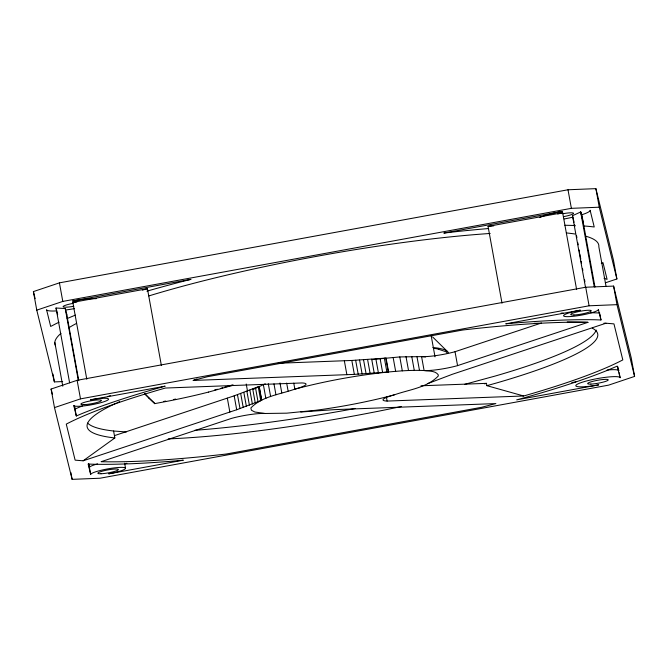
<?xml version="1.0" encoding="UTF-8"?>
<svg xmlns="http://www.w3.org/2000/svg" width="668" height="668" viewBox="0 0 668 668"><rect width="100%" height="100%" fill="white"/><g stroke="black" fill="none" stroke-linecap="round" stroke-linejoin="round"><path stroke-width="1" d="M293.77 383.165L294.855 389.135C325.6 381.01 356.979 375.291 388.601 371.976C400.399 370.865 412.256 369.972 424.105 370.54C428.756 371.325 435.277 370.498 438.291 374.848L438.216 376.067C427.036 387.757 408.925 389.636 394.229 394.88A95.307 13.594 -10.3 0 1 371.942 400.341L364.018 402.053A95.307 13.594 -10.3 0 1 315.53 410.302L286.772 413.166L264.979 413.484L254.825 412.006L251.435 410.252L250.867 407.948C262.048 396.266 280.159 394.387 294.855 389.135A24.14 3.44 -10.3 0 0 301.953 382.948L165.43 388.041L162.658 388.809A307.18 43.812 -10.3 0 0 66.274 424.113L75.125 460.143L83.116 460.803L114.854 437.957A259.476 37.007 -10.3 0 1 116.032 403.288M253.523 389.277L265.254 383.824M601.309 263.518L602.987 262.649L607.095 279.366L604.006 278.272M585.519 287.432L572.484 215.714L580.667 211.99L583.247 222.519M76.319 415.989L81.888 413.609A318.26 45.391 -10.3 0 1 156.095 388.692L165.138 386.171L90.531 399.823A17.694 2.522 -10.3 0 1 108.542 399.097A17.694 2.522 -10.3 0 1 91.741 404.733A17.694 2.522 -10.3 0 1 73.73 405.468L76.319 415.989L74.524 406.127M114.437 435.636L234.167 395.832L259.05 386.405L261.58 400.332L236.697 409.751L83.116 460.803M427.503 383.691L452.386 374.264L605.968 323.22L613.959 323.88L622.81 359.91A307.18 43.812 -10.3 0 1 526.426 395.205L523.654 395.982L387.131 401.076L386.413 397.093M277.98 363.258L351.819 360.461L385.753 358.09L388.283 372.009L354.349 374.389L193.219 380.443L197.035 378.965M539.535 217.543L543.61 215.973A27.305 3.891 -10.3 0 1 562.331 211.389L443.836 233.074L457.471 231.512A305.017 43.504 -10.3 0 1 488.634 228.531M62.658 381.57L54.4 381.904L36.773 310.152L33.4 291.59L59.419 282.856L568 189.77L595.889 188.643L613.516 260.395L616.89 278.957L605.325 282.84M36.773 310.152L62.792 301.418L571.374 208.341L599.263 207.205L616.89 278.957M51.11 389.043L77.129 380.309L585.711 287.232L613.6 286.096L631.227 357.848L634.6 376.41L608.581 385.144L100 478.23L72.111 479.357L54.484 407.605L51.11 389.043L52.355 394.095M54.484 407.605L80.502 398.871L589.092 305.794L616.973 304.658L634.6 376.41M376.769 359.083L399.781 356.929L421.575 356.612A24.14 3.44 -10.3 0 0 455.033 351.71L541.506 322.986M425.608 356.946L421.575 356.612L424.105 370.54A24.14 3.44 -10.3 0 0 457.563 365.63L587.949 322.335L586.045 322.26A307.18 43.812 -10.3 0 0 462.749 330.009L207.356 376.744L193.219 380.443M581.369 214.845L582.913 214.378A27.305 3.891 -10.3 0 0 590.12 210.261L594.228 226.978L588.875 226.369A305.017 43.504 -10.3 0 0 584.183 226.009M231.763 385.595L208.6 392.066M221.058 388.233L222.745 387.741M224.44 387.248L232.289 384.977M142.401 290.121L147.428 288.718L161.389 365.563M484.634 383.866L486.471 383.349L486.889 385.67L523.654 395.982M486.889 385.67L496.074 383.106A259.476 37.007 -10.3 0 0 592.249 328.155M557.738 214.052L562.656 212.725L576.626 289.57M464.811 384.309L494.804 376.151A259.476 37.007 -10.3 0 0 596.198 330.05M572.835 217.142L571.115 217.568A27.305 3.891 -10.3 0 1 564.193 218.97M148.931 398.195L154.667 403.647L168.695 401.009A123.154 18.245 -10.2 0 0 208.575 392.066M86.79 379.215L72.82 302.37L147.428 288.718M502.019 303.222L488.058 226.377L562.656 212.725M124.824 463.701L126.87 463.325M571.816 382.589L575.916 381.837M65.598 309.977L67.376 309.76A27.305 3.891 -10.3 0 0 74.357 308.616M371.984 359.676L374.857 359.317M72.82 302.37L76.92 301.961M488.058 226.377L493.727 225.859M300.8 412.006L334.735 409.634L495.865 403.581L481.728 407.271L226.335 454.015A307.18 43.812 -10.3 0 1 103.039 461.755L101.135 461.688L231.52 418.385A24.14 3.44 -10.3 0 1 264.979 413.484M56.722 310.862L55.093 310.979A27.305 3.891 -10.3 0 1 46.568 309.743L50.676 326.46L56.546 323.404A305.017 43.504 -10.3 0 1 59.035 322.226M420.982 385.795L486.471 383.349M96.225 298.671L91.758 298.671A27.305 3.891 -10.3 0 0 72.495 301.034L190.998 279.349L180.352 282.03A305.017 43.504 -10.3 0 0 146.902 291.181M603.914 323.195L605.968 323.22M567.232 321.976L587.949 322.335M599.697 313.008L593.485 312.783A318.26 45.391 -10.3 0 0 590.562 312.741M600.958 319.972L594.754 319.747A318.26 45.391 -10.3 0 0 515.212 322.97L505.768 323.83L580.367 310.177A17.694 2.522 -10.3 0 0 563.567 315.822A17.694 2.522 -10.3 0 0 581.577 315.087A17.694 2.522 -10.3 0 0 598.378 309.451L600.958 319.972L599.881 314.002M126.361 431.971L113.593 431.002A259.476 37.007 -10.3 0 1 87.683 423.12M69.614 382.806L56.02 308.015L65.247 308.549L66.858 315.121M438.216 349.13L445.974 351.752A123.154 17.552 -10 0 1 447.468 353.539M432.605 336.923L446.8 350.892M617.867 366.866L618.818 370.723A22.503 3.206 -10.3 0 0 607.087 370.047M620.079 377.687L617.24 366.114L607.195 370.406A318.26 45.391 -10.3 0 1 532.989 395.322L516.69 399.873L598.712 384.86A22.503 3.206 -10.3 0 1 575.816 385.787A22.503 3.206 -10.3 0 1 597.184 378.614A22.503 3.206 -10.3 0 1 620.079 377.687L619.178 372.711M572.484 215.714L574.104 222.285M56.02 308.015L57.665 314.703M74.348 406.161L75.05 409.033L80.619 406.645A318.26 45.391 -10.3 0 1 82.381 405.944M88.502 463.784L89.445 467.608A17.694 2.522 -10.3 0 1 97.62 463.893M33.4 291.59L35.137 298.663M595.889 188.643L599.263 207.205M613.6 286.096L616.973 304.658M606.06 286.447L598.837 246.717A276.393 39.42 -10.3 0 0 585.878 236.238M581.845 214.779L594.979 287.065M580.843 211.94L581.193 213.877M580.667 211.99L594.261 286.789M574.472 224.339L574.847 226.385M576.526 235.612L576.893 237.658M577.828 242.776L578.196 244.83M579.131 249.949L579.498 252.003M579.874 254.049L580.801 259.176M581.177 261.221L581.552 263.276M582.479 268.394L582.855 270.44M584.525 279.667L584.901 281.712M568 189.77L571.374 208.341M585.711 287.232L589.092 305.794M455.033 351.71L457.563 365.63M431.119 335.403L435.018 356.846M416.941 356.445L419.471 370.373M411.738 356.445L414.269 370.364M406.002 356.603L408.532 370.523M399.781 356.929L402.311 370.849M393.126 357.413L395.656 371.333M386.071 358.056L388.601 371.976M384.384 358.215L386.914 372.134M380.1 358.574L382.63 372.502M375.867 358.916L378.397 372.836M371.7 359.234L374.23 373.153M367.592 359.526L370.122 373.454M363.551 359.801L366.081 373.721M359.576 360.044L362.106 373.963M355.66 360.269L358.19 374.189M351.819 360.461L354.349 374.389M344.346 360.787L346.876 374.706M286.664 383.065L288.108 391.014M279.984 382.964L281.796 392.909M273.964 383.849L275.951 394.788M268.286 383.724L270.64 396.65M263.351 384.559L265.881 398.479M259.201 386.329L261.731 400.257M258.224 386.755L260.754 400.675M255.518 387.866L258.048 401.785M252.729 388.985L255.259 402.904M249.849 390.112L252.379 404.031M246.225 384.016L247.519 391.164M246.884 391.248L249.414 405.167M243.828 392.383L246.358 406.303M240.689 393.527L243.219 407.447M237.474 394.679L240.004 408.599M234.167 395.832L236.697 409.751M227.329 398.145L229.859 412.072M124.615 463.225L125.517 468.201A17.694 2.522 -10.3 0 1 108.717 473.837L183.316 460.185L173.872 461.045A318.26 45.391 -10.3 0 1 94.33 464.268L88.126 464.043L90.706 474.572A17.694 2.522 -10.3 0 1 107.506 468.928A17.694 2.522 -10.3 0 1 125.517 468.201M113.593 431.002L114.854 437.957M66.508 313.192L78.782 380.693M65.247 308.549L78.281 380.267M59.419 282.856L62.792 301.418M77.129 380.309L80.502 398.871M88.744 463.742L90.531 473.579M54.826 342.392L62.784 386.196M52.981 374.088L54.4 381.904M70.866 472.518L72.111 479.357M154.667 403.647L154.617 403.138A270.44 179.425 23.9 0 1 144.672 393.536M562.907 213.727A10.488 1.495 -10.3 0 1 573.578 213.292A10.488 1.495 -10.3 0 1 563.617 216.632M55.527 345.757A276.393 39.42 -10.3 0 1 60.963 333.374M68.963 327.671A276.393 39.42 -10.3 0 1 76.553 323.387M148.822 295.932A276.393 39.42 -10.3 0 1 490.187 233.458M566.364 232.948A276.393 39.42 -10.3 0 1 574.948 233.992M73.781 306.278A10.488 1.495 -10.3 0 1 63.118 306.712A10.488 1.495 -10.3 0 1 73.071 303.372M401.393 406.503A259.476 37.007 -10.3 0 1 168.211 438.901M116.975 402.854A259.476 37.007 -10.3 0 1 119.647 401.66M387.131 401.076A24.14 3.44 -10.3 0 1 394.229 394.88M107.498 396.633A318.26 45.391 -10.3 0 1 110.362 395.648M561.137 313.15A318.26 45.391 -10.3 0 1 563.191 313.075M355.067 408.524A259.476 37.007 -10.3 0 1 194.839 430.301M67.067 318.611A305.017 43.504 -10.3 0 1 75.426 315.121M564.877 225.275A305.017 43.504 -10.3 0 1 575.106 225.534M432.856 347.519A124.64 17.777 -10.3 0 1 439.026 348.287L443.694 349.422A124.64 17.777 -10.3 0 1 448.303 352.696M433.549 348.354A123.388 17.426 -9.8 0 1 438.517 349.063M217.409 389.227A124.64 17.777 -10.3 0 1 214.62 389.978M175.667 399.072A124.64 17.777 -10.3 0 1 173.68 399.481M165.689 401.067A124.64 17.777 -10.3 0 1 163.685 401.451M149.022 398.145A269.12 179.066 23.9 0 1 144.847 394.003M233.266 385.002A123.388 18.587 -10.1 0 1 231.362 385.595M534.291 323.295A123.154 17.134 -10 0 1 540.512 323.429M84.101 404.641A10.488 1.495 -10.3 0 0 101.194 400.833A10.488 1.495 -10.3 0 0 88.126 401.368A10.488 1.495 -10.3 0 0 84.101 404.641M573.937 314.995A10.488 1.495 -10.3 0 0 591.03 311.188A10.488 1.495 -10.3 0 0 577.962 311.714A10.488 1.495 -10.3 0 0 573.937 314.995M101.068 473.746A10.488 1.495 -10.3 0 0 118.169 469.938A10.488 1.495 -10.3 0 0 105.101 470.472A10.488 1.495 -10.3 0 0 101.068 473.746M590.904 384.1A10.488 1.495 -10.3 0 0 607.997 380.292A10.488 1.495 -10.3 0 0 594.938 380.818A10.488 1.495 -10.3 0 0 590.904 384.1"/></g></svg>
